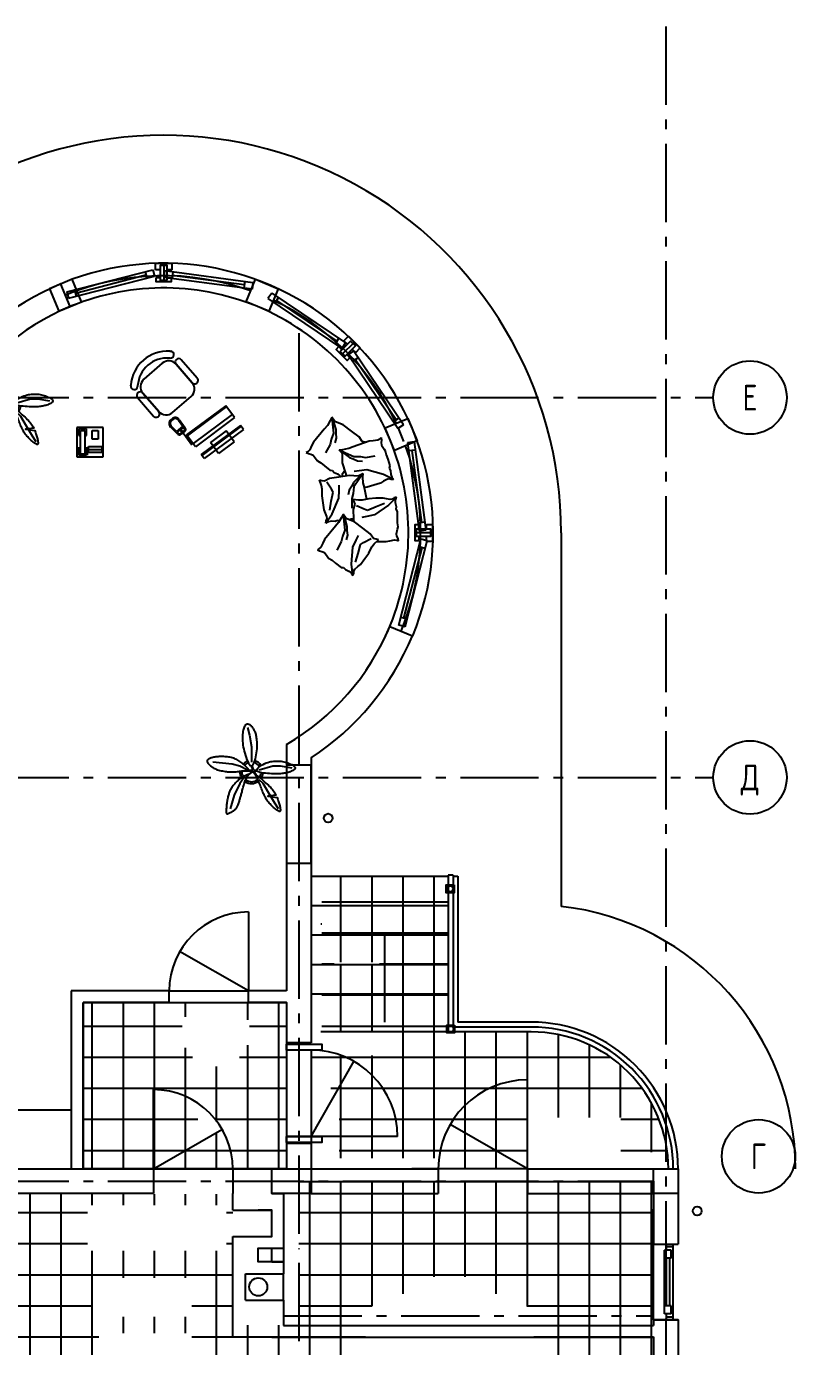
# Model space of a CAD drawing. Extents: x -133165 to 20117, y 15722 to 63536.
# Drawn here: x -112632 to -104774, y 26755 to 40242 of the extents above; entities that cross this region are included whole.
import ezdxf
from ezdxf.enums import TextEntityAlignment as Align

# ---------------------------------------------------------------- set-up
doc = ezdxf.new("R2010")
doc.units = 0
for name, pattern in [('GOST2_303_4', [7, 5, -2, 0]), ('GOST2_303_5', [24, 20, -1.5, 1, -1.5]), ('GOST2_303_6', [12, 8, -1.5, 1, -1.5])]:
    doc.linetypes.add(name, pattern=pattern)
doc.layers.get('0').update_dxf_attribs({"linetype": 'CONTINUOUS'})
for name, color, linetype in [('5', 7, 'CONTINUOUS'), ('8', 7, 'CONTINUOUS'), ('AXIS', 7, 'GOST2_303_5'), ('FURNITURE', 28, 'CONTINUOUS'), ('HATCH', 8, 'CONTINUOUS'), ('MERDIVEN', 3, 'CONTINUOUS'), ('V', 140, 'CONTINUOUS'), ('VENT2', 54, 'CONTINUOUS'), ('WALL', 5, 'CONTINUOUS'), ('WINDOWS', 8, 'CONTINUOUS')]:
    doc.layers.add(name, color=color, linetype=linetype)
doc.styles.add('ATTR', font='romans.shx', dxfattribs={"width": 0.8, "height": 0.470416})
doc.styles.add('GOST_2_304', font='CS_Gost2304.shx')

# ---------------------------------------------------------------- blocks, each defined once
blk = doc.blocks.new('FITNESSOKNA')
at = {"layer": 'V'}
for p, q in [((30, 62), (-8, 6)), ((-8, 6), (746, -503)), ((30, 62), (784, -447)), ((99, 16), (61, -41)), ((80, -13), (696, -429)), ((715, -400), (677, -457)), ((784, -447), (746, -503))]:
    blk.add_line(p, q, dxfattribs=at)
blk = doc.blocks.new('*X146')
at = {"layer": 'HATCH', "linetype": 'CONTINUOUS', "ltscale": 100}
for p, q in [((-109849, 28443), (-106224, 28443)), ((-109736, 24445), (-109736, 28445)), ((-109419, 24445), (-109419, 28445)), ((-109101, 27172), (-109101, 28445)), ((-108784, 27295), (-108784, 28445)), ((-108466, 27467), (-108466, 28445)), ((-108149, 27467), (-108149, 28445)), ((-107831, 27294), (-107831, 28445)), ((-107514, 27165), (-107514, 28445)), ((-107196, 24445), (-107196, 28445)), ((-106879, 24445), (-106879, 28445)), ((-106561, 24445), (-106561, 28445)), ((-106244, 24445), (-106244, 28445)), ((-109849, 28125), (-106224, 28125)), ((-109849, 27808), (-106224, 27808)), ((-109849, 27490), (-106224, 27490)), ((-109849, 27173), (-109101, 27173)), ((-107517, 27173), (-106224, 27173)), ((-109849, 26855), (-109169, 26855)), ((-107449, 26855), (-106224, 26855)), ((-109849, 26538), (-109207, 26538)), ((-107410, 26538), (-106224, 26538)), ((-109849, 26220), (-109223, 26220)), ((-107394, 26220), (-106224, 26220)), ((-109849, 25903), (-109226, 25903)), ((-107392, 25903), (-106224, 25903)), ((-109849, 25585), (-109257, 25585)), ((-107361, 25585), (-106224, 25585)), ((-109849, 25268), (-109225, 25268)), ((-107393, 25268), (-106224, 25268)), ((-109849, 24950), (-109224, 24950)), ((-107394, 24950), (-106224, 24950)), ((-109849, 24633), (-109230, 24633)), ((-107388, 24633), (-106224, 24633))]:
    blk.add_line(p, q, dxfattribs=at)
blk = doc.blocks.new('*X147')
at = {"layer": 'HATCH', "linetype": 'CONTINUOUS', "ltscale": 100}
for p, q in [((-113546, 24445), (-113546, 26975)), ((-113229, 24445), (-113229, 26975)), ((-112911, 26024), (-112911, 26975)), ((-112594, 26242), (-112594, 26975)), ((-112276, 26282), (-112276, 26975)), ((-111959, 26278), (-111959, 26975)), ((-111641, 26893), (-111641, 26975)), ((-111324, 26893), (-111324, 26975)), ((-111006, 26893), (-111006, 26975)), ((-110689, 24445), (-110689, 26975)), ((-110371, 24445), (-110371, 26975)), ((-110054, 24445), (-110054, 26975)), ((-113604, 26855), (-111891, 26855)), ((-110881, 26855), (-109849, 26855)), ((-113604, 26538), (-111891, 26538)), ((-111641, 26234), (-111641, 26493)), ((-111324, 25820), (-111324, 26493)), ((-111006, 24445), (-111006, 26493)), ((-110881, 26538), (-109849, 26538)), ((-113604, 26220), (-112712, 26220)), ((-111569, 26220), (-109849, 26220)), ((-113604, 25903), (-112984, 25903)), ((-112984, 25903), (-112939, 25903)), ((-111342, 25903), (-111296, 25903)), ((-111296, 25903), (-109849, 25903)), ((-113604, 25585), (-113015, 25585)), ((-111265, 25585), (-109849, 25585)), ((-113604, 25268), (-113026, 25268)), ((-111254, 25268), (-109849, 25268)), ((-113604, 24950), (-113011, 24950)), ((-111270, 24950), (-109849, 24950)), ((-113604, 24633), (-113017, 24633)), ((-111263, 24633), (-109849, 24633))]:
    blk.add_line(p, q, dxfattribs=at)
blk = doc.blocks.new('РљР\xa0Р•РЎР›Рћ')
at = {"layer": '8', "color": 5, "ltscale": 2}
for p, q in [((878.27, -425.32), (878.34, -425.31)), ((878.36, -426.01), (878.29, -426.02)), ((881.3, -427.8), (879.49, -426.07)), ((877.6, -426.61), (875.87, -428.41)), ((879.01, -426.57), (880.82, -428.3)), ((880.82, -428.3), (879.01, -426.57)), ((874.61, -429.22), (874.61, -429.15)), ((875.31, -429.14), (875.31, -429.2)), ((877.71, -431.56), (875.9, -429.83)), ((875.9, -429.83), (877.71, -431.56)), ((879.12, -431.52), (880.85, -429.71)), ((875.42, -430.33), (877.23, -432.06))]:
    blk.add_line(p, q, dxfattribs=at)
for centre, radius, start, end in [((878.36, -429.06), 3.75, 91.318, 181.318), ((878.36, -429.06), 3.05, 91.318, 181.318), ((878.35, -425.66), 0.35, 271.318, 91.318), ((879.25, -426.32), 0.35, 46.318, 226.318), ((878.32, -427.3), 1, 46.318, 136.318), ((876.59, -429.11), 1, 136.318, 226.318), ((881.06, -428.05), 0.35, 226.318, 46.318), ((880.13, -429.02), 1, 316.318, 46.318), ((874.96, -429.21), 0.35, 181.318, 1.318), ((875.66, -430.08), 0.35, 46.318, 226.318), ((877.47, -431.81), 0.35, 226.318, 46.318), ((878.4, -430.83), 1, 226.318, 316.318)]:
    blk.add_arc(centre, radius, start, end, dxfattribs=at)
blk = doc.blocks.new('MUC')
at = {"color": 5}
for p, q in [((2462.36, 746.88), (2462.55, 748.39)), ((2461.71, 745.64), (2461.85, 746.66)), ((2461.81, 745.62), (2461.91, 746.39)), ((2461.83, 746.49), (2461.83, 746.49)), ((2461.91, 746.39), (2462.76, 746.34)), ((2461.93, 746.49), (2461.95, 746.65)), ((2461.93, 746.49), (2462.29, 746.47)), ((2462.11, 746.88), (2462.62, 746.85)), ((2462.11, 746.78), (2462.31, 746.77)), ((2462.29, 746.47), (2462.31, 746.77)), ((2462.34, 746.44), (2462.36, 746.85)), ((2462.39, 746.46), (2462.41, 746.76)), ((2462.39, 746.46), (2462.76, 746.44)), ((2462.41, 746.76), (2462.61, 746.75)), ((2462.75, 746.61), (2462.76, 746.44)), ((2462.76, 746.34), (2462.78, 745.57)), ((2462.85, 746.61), (2462.88, 745.57)), ((2462.18, 745.07), (2462.36, 745.06)), ((2462.19, 745.17), (2462.37, 745.16))]:
    blk.add_line(p, q, dxfattribs=at)
for centre, radius, start, end in [((2462.1, 746.63), 0.25, 86.8537, 172.4559), ((2462.1, 746.63), 0.25, 86.8537, 172.0937), ((2462.1, 746.63), 0.15, 86.8537, 172.4559), ((2462.6, 746.6), 0.15, 1.6137, 86.8537), ((2462.6, 746.6), 0.25, 1.6137, 86.8537), ((2462.21, 745.57), 0.5, 172.4559, 266.8537), ((2462.21, 745.57), 0.4, 172.4559, 266.8537), ((2462.38, 745.56), 0.4, 266.8537, 1.6137), ((2462.38, 745.56), 0.5, 266.8537, 1.6137)]:
    blk.add_arc(centre, radius, start, end, dxfattribs=at)
blk = doc.blocks.new('PLOCK')
at = {"color": 5}
for p, q in [((2464.16, 751.65), (2464.16, 750.25)), ((2464.16, 751.65), (2466.16, 751.65)), ((2466.16, 751.65), (2466.16, 750.25)), ((2462.66, 751.2), (2467.66, 751.2)), ((2462.66, 751.2), (2462.66, 750.7)), ((2462.66, 750.8), (2467.66, 750.8)), ((2462.66, 750.7), (2467.66, 750.7)), ((2464.16, 750.25), (2466.16, 750.25)), ((2467.66, 751.2), (2467.66, 750.7)), ((2462.66, 749.7), (2462.66, 748.2)), ((2462.66, 749.7), (2467.66, 749.7)), ((2462.66, 749.3), (2467.66, 749.3)), ((2467.66, 749.7), (2467.66, 748.2)), ((2462.66, 748.3), (2467.66, 748.3)), ((2462.66, 748.2), (2467.66, 748.2))]:
    blk.add_line(p, q, dxfattribs=at)
at = {"color": 1, "rotation": 7.13781823704811}
blk.add_blockref('MUC', (117.34, -299.25), dxfattribs=at)
blk = doc.blocks.new('MULTI_LINE_TELEPHONE')
for p, q in [((-4.5, 0), (4.5, 0)), ((-4.5, -10), (-4.5, 0)), ((4.5, 0), (4.5, -10)), ((-4, -0.5), (-4, -3)), ((-4, -3), (-3.25, -3)), ((-1.25, -0.5), (-3.75, -0.5)), ((-3.75, -0.5), (-3.75, -2.75)), ((-3.75, -2.75), (-3.25, -2.75)), ((-3.25, -1), (-1.75, -1)), ((-3.25, -1), (-3.25, -9)), ((-1.75, -9), (-1.75, -1)), ((-1.75, -2.75), (-1.25, -2.75)), ((-1.75, -3), (-1, -3)), ((-1.25, -2.75), (-1.25, -0.5)), ((-1, -3), (-1, -0.5)), ((-0.5, -1.5), (-0.5, -3.5)), ((4, -1.5), (-0.5, -1.5)), ((-0.5, -2.5), (4, -2.5)), ((-0.5, -3.5), (4, -3.5)), ((4, -3.5), (4, -1.5)), ((-3.75, -9.5), (-3.75, -7.25)), ((-3.75, -7.25), (-3.25, -7.25)), ((-1.75, -7.25), (-1.25, -7.25)), ((-1.25, -7.25), (-1.25, -9.5)), ((0.75, -6), (0.75, -9)), ((2.75, -6), (0.75, -6)), ((2.75, -9), (2.75, -6)), ((4.5, -10), (-4.5, -10)), ((-1.25, -9.5), (-3.75, -9.5)), ((-3.25, -9), (-1.75, -9)), ((0.75, -9), (2.75, -9))]:
    blk.add_line(p, q)
at = {"style": 'ATTR', "width": 0.8, "flags": 9}
blk.add_attdef('ESTCODE', (0, 0), '', height=0.0000256, dxfattribs=at)
blk = doc.blocks.new('7')
for p, q in [((34660, 36700), (34634, 36666)), ((34722, 36776), (34660, 36700)), ((34733, 36830), (34722, 36776)), ((34743, 36929), (34731, 36879)), ((34731, 36879), (34733, 36830)), ((34766, 36902), (34743, 36929)), ((34810, 36871), (34766, 36902)), ((34901, 36854), (34810, 36871)), ((34981, 36836), (34901, 36854)), ((35296, 36689), (34981, 36836)), ((35384, 36643), (35296, 36689)), ((33961, 36399), (34096, 36432)), ((34096, 36432), (34168, 36459)), ((34168, 36459), (34268, 36526)), ((34268, 36526), (34268, 36481)), ((34268, 36481), (34270, 36423)), ((34270, 36423), (34347, 36338)), ((34566, 36499), (34511, 36373)), ((34608, 36586), (34566, 36499)), ((34634, 36666), (34608, 36586)), ((35021, 36494), (34832, 36541)), ((35127, 36500), (35021, 36494)), ((35263, 36484), (35127, 36500)), ((35270, 36438), (35177, 36406)), ((35436, 36549), (35263, 36484)), ((35347, 36458), (35270, 36438)), ((35464, 36527), (35347, 36458)), ((35497, 36609), (35384, 36643)), ((35571, 36596), (35436, 36549)), ((35571, 36596), (35464, 36527)), ((35476, 36335), (35489, 36428)), ((35489, 36428), (35500, 36516)), ((35571, 36596), (35497, 36609)), ((35500, 36516), (35571, 36596)), ((32872, 36224), (32860, 36173)), ((32860, 36173), (32862, 36125)), ((32896, 36196), (32872, 36224)), ((32939, 36166), (32896, 36196)), ((33030, 36149), (32939, 36166)), ((33111, 36130), (33030, 36149)), ((33438, 36189), (33489, 36194)), ((33482, 36140), (33438, 36189)), ((33438, 36189), (33655, 36106)), ((33489, 36194), (33538, 36185)), ((33538, 36185), (33575, 36199)), ((33575, 36199), (33639, 36244)), ((33639, 36244), (33695, 36288)), ((33695, 36288), (33829, 36345)), ((33718, 36175), (33901, 36188)), ((33829, 36345), (33961, 36399)), ((33901, 36188), (34088, 36193)), ((34088, 36193), (34144, 36245)), ((34144, 36245), (34257, 36374)), ((34347, 36338), (34424, 36162)), ((34424, 36162), (34510, 35963)), ((34450, 36145), (34438, 36131)), ((34477, 36199), (34450, 36145)), ((34488, 36276), (34477, 36199)), ((34519, 36319), (34488, 36276)), ((34511, 36373), (34519, 36319)), ((34532, 36042), (34718, 36154)), ((34718, 36154), (34808, 36180)), ((34808, 36180), (34893, 36204)), ((34909, 36170), (34858, 36044)), ((34893, 36204), (34962, 36286)), ((34935, 36146), (34897, 35965)), ((34962, 36286), (34909, 36170)), ((34962, 36286), (34935, 36146)), ((34962, 36286), (34986, 36215)), ((34986, 36215), (35037, 36107)), ((35177, 36406), (35078, 36409)), ((35393, 36135), (35476, 36335)), ((32737, 35880), (32695, 35794)), ((32763, 35960), (32737, 35880)), ((32790, 35994), (32763, 35960)), ((32852, 36071), (32790, 35994)), ((32862, 36125), (32852, 36071)), ((33425, 35983), (33111, 36130)), ((33513, 35938), (33425, 35983)), ((33509, 36088), (33482, 36140)), ((33522, 36010), (33509, 36088)), ((33627, 35904), (33513, 35938)), ((33552, 35967), (33522, 36010)), ((33547, 35928), (33552, 35967)), ((33701, 35891), (33566, 35843)), ((33701, 35891), (33594, 35821)), ((33701, 35891), (33627, 35904)), ((33630, 35810), (33701, 35891)), ((33655, 36106), (34003, 36052)), ((34003, 36052), (34154, 36089)), ((34212, 35888), (34113, 35885)), ((34154, 36089), (34257, 36113)), ((34305, 35858), (34212, 35888)), ((34454, 36092), (34459, 36092)), ((34459, 36092), (34507, 36102)), ((34488, 36015), (34532, 36042)), ((34507, 36102), (34544, 36088)), ((34510, 35963), (34524, 35871)), ((34544, 36088), (34574, 36067)), ((34641, 35784), (34603, 35883)), ((34850, 35964), (34832, 35868)), ((34858, 36044), (34850, 35964)), ((34897, 35965), (34932, 35832)), ((35037, 36107), (35094, 36027)), ((35094, 36027), (35286, 35737)), ((35242, 35872), (35318, 35958)), ((35318, 35958), (35393, 36135)), ((32649, 35614), (32618, 35570)), ((32695, 35794), (32640, 35667)), ((32640, 35667), (32649, 35614)), ((33150, 35789), (32962, 35836)), ((33257, 35794), (33150, 35789)), ((33307, 35701), (33208, 35703)), ((33393, 35779), (33257, 35794)), ((33399, 35732), (33307, 35701)), ((33566, 35843), (33393, 35779)), ((33477, 35752), (33399, 35732)), ((33594, 35821), (33477, 35752)), ((33522, 35430), (33606, 35629)), ((33606, 35629), (33619, 35722)), ((33663, 35662), (33609, 35647)), ((33619, 35722), (33630, 35810)), ((33644, 35702), (33622, 35747)), ((33658, 35661), (33644, 35702)), ((33848, 35715), (33663, 35662)), ((33963, 35709), (33848, 35715)), ((34056, 35798), (33869, 35749)), ((33905, 35499), (33933, 35668)), ((34009, 35744), (33963, 35709)), ((34043, 35773), (34009, 35744)), ((34055, 35653), (34043, 35773)), ((34080, 35580), (34055, 35653)), ((34163, 35794), (34056, 35798)), ((34334, 35607), (34117, 35503)), ((34298, 35811), (34163, 35794)), ((34473, 35749), (34298, 35811)), ((34382, 35839), (34305, 35858)), ((34421, 35654), (34334, 35607)), ((34360, 35551), (34337, 35609)), ((34500, 35771), (34382, 35839)), ((34534, 35689), (34421, 35654)), ((34608, 35703), (34473, 35749)), ((34608, 35703), (34500, 35771)), ((34524, 35871), (34536, 35783)), ((34608, 35703), (34534, 35689)), ((34536, 35783), (34608, 35703)), ((34699, 35640), (34641, 35784)), ((34692, 35287), (34699, 35640)), ((34832, 35868), (34849, 35771)), ((34932, 35832), (34942, 35726)), ((34942, 35726), (35017, 35547)), ((35240, 35814), (35242, 35872)), ((35240, 35806), (35240, 35814)), ((35286, 35737), (35316, 35661)), ((35316, 35661), (35346, 35573)), ((32537, 35391), (32753, 35476)), ((32580, 35440), (32537, 35391)), ((32537, 35391), (32588, 35386)), ((32606, 35493), (32580, 35440)), ((32588, 35386), (32637, 35396)), ((32618, 35570), (32606, 35493)), ((32637, 35396), (32674, 35382)), ((32674, 35382), (32738, 35338)), ((32738, 35338), (32795, 35295)), ((32753, 35476), (33100, 35535)), ((32817, 35408), (32999, 35398)), ((32999, 35398), (33187, 35395)), ((33100, 35535), (33252, 35499)), ((33187, 35395), (33243, 35343)), ((33243, 35343), (33358, 35215)), ((33252, 35499), (33355, 35476)), ((33448, 35253), (33522, 35430)), ((33778, 35407), (33731, 35502)), ((33844, 35267), (33778, 35407)), ((33900, 35422), (33905, 35499)), ((34015, 35274), (33900, 35422)), ((34139, 35455), (34080, 35580)), ((34182, 35318), (34139, 35455)), ((34431, 35427), (34360, 35551)), ((34506, 35303), (34431, 35427)), ((35169, 35369), (35094, 35331)), ((35199, 35400), (35169, 35369)), ((35265, 35473), (35199, 35400)), ((35317, 35491), (35265, 35473)), ((35365, 35496), (35317, 35491)), ((35346, 35573), (35383, 35535)), ((35414, 35515), (35365, 35496)), ((35383, 35535), (35414, 35515)), ((32795, 35295), (32930, 35239)), ((32930, 35239), (33062, 35187)), ((33062, 35187), (33198, 35155)), ((33198, 35155), (33270, 35130)), ((33270, 35130), (33371, 35064)), ((33327, 35092), (33373, 34903)), ((33370, 35109), (33371, 35166)), ((33371, 35064), (33370, 35109)), ((33371, 35166), (33448, 35253)), ((34107, 35032), (33844, 35267)), ((34121, 35125), (34015, 35274)), ((34222, 35179), (34182, 35318)), ((34224, 35107), (34222, 35179)), ((34230, 35030), (34224, 35107)), ((34557, 35253), (34506, 35303)), ((34610, 35195), (34557, 35253)), ((34630, 35161), (34610, 35195)), ((34627, 35111), (34630, 35161)), ((34639, 35061), (34627, 35111)), ((34639, 35061), (34692, 35287)), ((34681, 35111), (34639, 35061)), ((34730, 35145), (34681, 35111)), ((34805, 35168), (34730, 35145)), ((34843, 35204), (34805, 35168)), ((34897, 35204), (34843, 35204)), ((35014, 35277), (34897, 35204)), ((35094, 35331), (35014, 35277)), ((33373, 34903), (33409, 34829)), ((33409, 34829), (33452, 34747)), ((33895, 34789), (34028, 34825)), ((34028, 34825), (34065, 34865)), ((34065, 34865), (34118, 34869)), ((34309, 34917), (34107, 35032)), ((34118, 34869), (34186, 34908)), ((34186, 34908), (34244, 34920)), ((34242, 34992), (34230, 35030)), ((34280, 34960), (34242, 34992)), ((34244, 34920), (34309, 34917)), ((34309, 34917), (34280, 34960)), ((33456, 34694), (33449, 34659)), ((33449, 34659), (33496, 34681)), ((33452, 34747), (33456, 34694)), ((33496, 34681), (33533, 34713)), ((33533, 34713), (33581, 34738)), ((33581, 34738), (33679, 34738)), ((33679, 34738), (33723, 34738)), ((33723, 34738), (33801, 34768)), ((33801, 34768), (33895, 34789))]:
    blk.add_line(p, q)
blk = doc.blocks.new('PLANT_2')
for p, q in [((-0.98, 9.39), (-1.42, 6.75)), ((-1.42, 6.75), (-1.42, 4.99)), ((8.26, 6.31), (6.94, 5.43)), ((-1.42, 4.99), (-0.54, 1.91)), ((4.74, 4.11), (2.54, 2.79)), ((6.94, 5.43), (4.74, 4.11)), ((-8.46, -0.29), (-5.82, 0.15)), ((-5.82, 0.15), (-2.3, 0.15)), ((-1.52, 0.24), (-0.49, 0.61)), ((-1.49, 0.11), (-0.47, 0.45)), ((-0.49, 0.59), (-0.51, 1.38)), ((-0.47, 0.45), (-0.49, -0.34)), ((-0.28, 0.69), (-0.38, 1.4)), ((-0.38, -0.36), (-0.34, 0.47)), ((-0.34, 0.47), (0.48, -0.55)), ((0.71, 1.31), (-0.28, 0.71)), ((-0.21, 0.55), (0.75, 1.23)), ((0.56, -0.53), (-0.21, 0.57)), ((2.54, 2.79), (1.66, 1.91)), ((-10.22, -0.73), (-8.46, -0.29)), ((-1.42, -2.49), (-1.86, -4.25)), ((-0.54, -0.73), (-1.42, -2.49)), ((1.22, -1.61), (2.54, -2.49)), ((2.54, -2.49), (5.18, -3.81)), ((-1.86, -4.25), (-2.3, -8.65)), ((5.18, -3.81), (8.26, -4.69))]:
    blk.add_line(p, q)
for points in [[(-2, 3.16), (-2.16, 3.51), (-2.28, 3.86), (-2.38, 4.21), (-2.46, 4.54), (-2.52, 4.88), (-2.56, 5.21), (-2.58, 5.54), (-2.59, 5.87), (-2.58, 6.2), (-2.56, 6.53), (-2.53, 6.86), (-2.48, 7.18), (-2.42, 7.51), (-2.34, 7.82), (-2.25, 8.13), (-2.15, 8.44), (-2.03, 8.74), (-1.91, 9.02), (-1.77, 9.29), (-1.63, 9.52), (-1.48, 9.72), (-1.34, 9.88), (-1.19, 10), (-1.05, 10.05), (-0.92, 10.05), (-0.79, 9.99), (-0.67, 9.89), (-0.56, 9.75), (-0.45, 9.58), (-0.35, 9.38), (-0.26, 9.17), (-0.17, 8.95), (-0.09, 8.73), (-0.02, 8.51), (0.05, 8.29), (0.1, 8.05), (0.16, 7.82), (0.2, 7.57), (0.24, 7.32), (0.27, 7.05), (0.29, 6.76), (0.31, 6.47), (0.32, 6.15), (0.32, 5.82), (0.32, 5.46), (0.31, 5.09), (0.29, 4.69), (0.27, 4.26), (0.24, 3.81), (0.2, 3.35), (0.14, 2.9), (0.08, 2.47), (-0.01, 2.09), (-0.11, 1.77), (-0.24, 1.54), (-0.39, 1.4), (-0.57, 1.37), (-0.77, 1.45), (-0.98, 1.61), (-1.2, 1.84), (-1.42, 2.13), (-1.63, 2.45), (-1.83, 2.8), (-2, 3.16)], [(2.4, 3.45), (2.66, 3.75), (2.92, 4.02), (3.17, 4.27), (3.41, 4.51), (3.65, 4.73), (3.89, 4.93), (4.13, 5.11), (4.38, 5.29), (4.63, 5.44), (4.88, 5.59), (5.14, 5.72), (5.4, 3.85), (5.66, 5.96), (5.92, 6.06), (6.18, 6.15), (6.43, 6.24), (6.67, 6.32), (6.91, 6.39), (7.14, 6.46), (7.35, 6.52), (7.56, 6.57), (7.76, 6.61), (7.94, 6.65), (8.12, 6.68), (8.27, 6.7), (8.42, 6.72), (8.54, 6.72), (8.65, 6.72), (8.73, 6.7), (8.8, 6.66), (8.84, 6.61), (8.85, 6.53), (8.84, 6.44), (8.8, 6.33), (8.73, 6.2), (8.65, 6.06), (8.54, 5.9), (8.42, 5.73), (8.27, 5.55), (8.12, 5.36), (7.94, 5.16), (7.76, 4.96), (7.57, 4.76), (7.36, 4.56), (7.15, 4.37), (6.94, 4.17), (6.72, 3.99), (6.5, 3.82), (6.28, 3.66), (6.06, 3.52), (5.83, 3.38), (5.6, 3.25), (5.37, 3.13), (5.12, 3.02), (4.86, 2.9), (4.6, 2.79), (4.31, 2.68), (4.02, 2.57), (3.72, 2.46), (3.41, 2.34), (3.1, 2.23), (2.79, 2.1), (2.48, 1.97), (2.18, 1.84), (1.88, 1.7), (1.6, 1.56), (1.34, 1.44), (1.11, 1.34), (0.93, 1.26), (0.79, 1.23), (0.72, 1.25), (0.71, 1.33), (0.77, 1.47), (0.9, 1.67), (1.08, 1.92), (1.3, 2.2), (1.56, 2.5), (1.83, 2.82), (2.12, 3.14), (2.4, 3.45)], [(-3.98, 1.25), (-4.45, 1.33), (-4.9, 1.38), (-5.34, 1.42), (-5.77, 1.44), (-6.18, 1.44), (-6.57, 1.44), (-6.94, 1.42), (-7.28, 1.4), (-7.6, 1.37), (-7.89, 1.33), (-8.16, 1.29), (-8.41, 1.23), (-8.64, 1.18), (-8.86, 1.11), (-9.07, 1.04), (-9.26, 0.96), (-9.45, 0.87), (-9.63, 0.78), (-9.81, 0.69), (-9.97, 0.58), (-10.12, 0.48), (-10.26, 0.37), (-10.39, 0.26), (-10.51, 0.15), (-10.61, 0.04), (-10.7, -0.07), (-10.78, -0.18), (-10.84, -0.29), (-10.89, -0.4), (-10.92, -0.51), (-10.94, -0.62), (-10.95, -0.73), (-10.94, -0.84), (-10.92, -0.95), (-10.88, -1.05), (-10.81, -1.16), (-10.73, -1.26), (-10.61, -1.36), (-10.47, -1.45), (-10.29, -1.53), (-10.08, -1.61), (-9.84, -1.68), (-9.57, -1.75), (-9.27, -1.8), (-8.95, -1.84), (-8.61, -1.87), (-8.25, -1.89), (-7.87, -1.9), (-7.48, -1.89), (-7.07, -1.87), (-6.65, -1.83), (-6.22, -1.78), (-5.77, -1.71), (-5.31, -1.62), (-4.84, -1.51), (-4.35, -1.39), (-3.85, -1.24), (-3.36, -1.08), (-2.89, -0.9), (-2.45, -0.71), (-2.08, -0.51), (-1.78, -0.31), (-1.58, -0.12), (-1.49, 0.08), (-1.53, 0.27), (-1.67, 0.45), (-1.92, 0.62), (-2.24, 0.78), (-2.63, 0.92), (-3.06, 1.05), (-3.52, 1.16), (-3.98, 1.25)], [(-1.78, -1.61), (-1.97, -1.83), (-2.15, -2.05), (-2.33, -2.27), (-2.49, -2.5), (-2.64, -2.72), (-2.78, -2.96), (-2.91, -3.2), (-3.03, -3.44), (-3.13, -3.69), (-3.22, -3.95), (-3.3, -4.21), (-3.37, -4.48), (-3.43, -4.75), (-3.47, -5.02), (-3.51, -5.29), (-3.54, -5.57), (-3.57, -5.84), (-3.59, -6.12), (-3.6, -6.39), (-3.6, -6.66), (-3.6, -6.92), (-3.59, -7.19), (-3.57, -7.44), (-3.54, -7.69), (-3.51, -7.94), (-3.48, -8.17), (-3.43, -8.4), (-3.39, -8.61), (-3.34, -8.81), (-3.29, -8.99), (-3.23, -9.16), (-3.18, -9.31), (-3.12, -9.43), (-3.07, -9.54), (-3.01, -9.63), (-2.96, -9.71), (-2.9, -9.77), (-2.85, -9.82), (-2.79, -9.86), (-2.74, -9.89), (-2.68, -9.92), (-2.63, -9.93), (-2.57, -9.94), (-2.51, -9.94), (-2.44, -9.93), (-2.38, -9.9), (-2.3, -9.87), (-2.22, -9.82), (-2.14, -9.76), (-2.05, -9.68), (-1.95, -9.6), (-1.85, -9.5), (-1.74, -9.39), (-1.64, -9.27), (-1.53, -9.15), (-1.42, -9.01), (-1.31, -8.87), (-1.2, -8.72), (-1.09, -8.56), (-0.99, -8.39), (-0.89, -8.2), (-0.79, -8), (-0.7, -7.78), (-0.61, -7.55), (-0.53, -7.29), (-0.46, -7.02), (-0.39, -6.73), (-0.34, -6.44), (-0.28, -6.14), (-0.24, -5.85), (-0.2, -5.55), (-0.17, -5.27), (-0.15, -5), (-0.13, -4.75), (-0.12, -4.5), (-0.12, -4.26), (-0.12, -4.02), (-0.13, -3.78), (-0.15, -3.54), (-0.17, -3.29), (-0.2, -3.04), (-0.24, -2.79), (-0.27, -2.53), (-0.31, -2.28), (-0.34, -2.02), (-0.37, -1.78), (-0.38, -1.54), (-0.39, -1.31), (-0.39, -1.1), (-0.37, -0.91), (-0.36, -0.73), (-0.35, -0.59), (-0.34, -0.47), (-0.36, -0.4), (-0.4, -0.36), (-0.46, -0.36), (-0.56, -0.41), (-0.69, -0.5), (-0.84, -0.63), (-1.01, -0.79), (-1.2, -0.97), (-1.39, -1.17), (-1.59, -1.39), (-1.78, -1.61)], [(0.93, -1.68), (1.05, -1.88), (1.18, -2.08), (1.32, -2.28), (1.47, -2.49), (1.63, -2.69), (1.81, -2.9), (1.99, -3.1), (2.18, -3.29), (2.37, -3.48), (2.57, -3.66), (2.78, -3.84), (2.98, -4), (3.19, -4.15), (3.39, -4.29), (3.59, -4.42), (3.79, -4.54), (3.98, -4.64), (4.16, -4.73), (4.35, -4.82), (4.53, -4.89), (4.72, -4.95), (4.91, -5.01), (5.12, -5.07), (5.33, -5.13), (5.56, -5.18), (5.79, -5.24), (6.04, -5.29), (6.29, -5.34), (6.55, -5.38), (6.8, -5.43), (7.06, -5.46), (7.31, -5.49), (7.55, -5.52), (7.79, -5.54), (8.01, -5.55), (8.23, -5.56), (8.42, -5.56), (8.61, -5.57), (8.77, -5.57), (8.92, -5.57), (9.05, -5.57), (9.16, -5.56), (9.24, -5.55), (9.31, -5.53), (9.35, -5.5), (9.38, -5.44), (9.38, -5.37), (9.36, -5.27), (9.32, -5.15), (9.27, -5.01), (9.2, -4.84), (9.11, -4.67), (9.02, -4.49), (8.92, -4.3), (8.81, -4.12), (8.7, -3.95), (8.59, -3.8), (8.48, -3.65), (8.36, -3.52), (8.24, -3.39), (8.12, -3.28), (7.98, -3.18), (7.83, -3.09), (7.68, -3), (7.5, -2.92), (7.32, -2.85), (7.13, -2.78), (6.93, -2.72), (6.73, -2.66), (6.53, -2.6), (6.33, -2.54), (6.14, -2.49), (5.95, -2.43), (5.76, -2.38), (5.58, -2.32), (5.39, -2.27), (5.21, -2.21), (5.01, -2.16), (4.81, -2.1), (4.6, -2.05), (4.37, -1.99), (4.13, -1.94), (3.89, -1.88), (3.63, -1.82), (3.38, -1.75), (3.12, -1.69), (2.87, -1.61), (2.62, -1.53), (2.37, -1.45), (2.14, -1.36), (1.91, -1.26), (1.7, -1.17), (1.5, -1.07), (1.32, -0.98), (1.15, -0.89), (1, -0.8), (0.87, -0.72), (0.77, -0.65), (0.68, -0.6), (0.61, -0.55), (0.55, -0.53), (0.52, -0.52), (0.5, -0.54), (0.49, -0.58), (0.5, -0.65), (0.52, -0.74), (0.55, -0.86), (0.6, -0.99), (0.66, -1.15), (0.74, -1.31), (0.83, -1.49), (0.93, -1.68)]]:
    blk.add_lwpolyline(points, close=True)
for radius, start, end in [(2.64, 123.8022, 163.3846), (2.2, 123.3061, 164.633), (2.2, 56.1561, 85.8565), (2.64, 55.4621, 85.1348), (2.2, 323.0276, 39.4037), (2.64, 325.816, 37.097), (2.64, 200.5744, 226.3792), (2.2, 199.7262, 226.28), (2.2, 263.9554, 299.0217), (2.64, 266.0481, 299.6067)]:
    blk.add_arc((-0.1, 0.15), radius, start, end)
at = {"style": 'ATTR', "width": 0.8, "flags": 9}
blk.add_attdef('ESTCODE', (0, 0), '', height=0.00407, dxfattribs=at)
blk = doc.blocks.new('*X190')
at = {"layer": 'HATCH', "linetype": 'CONTINUOUS', "ltscale": 100}
for p, q in [((-111959, 28570), (-111959, 30270)), ((-111641, 28570), (-111641, 30270)), ((-111324, 29379), (-111324, 30270)), ((-111006, 30123), (-111006, 30270)), ((-110371, 30095), (-110371, 30270)), ((-110054, 29523), (-110054, 30270)), ((-112054, 30030), (-111039, 30030)), ((-110352, 30030), (-109974, 30030)), ((-111006, 29309), (-111006, 29807)), ((-110371, 29523), (-110371, 29834)), ((-112054, 29713), (-110936, 29713)), ((-110455, 29713), (-109974, 29713)), ((-110689, 29480), (-110689, 29616)), ((-112054, 29395), (-110795, 29395)), ((-112054, 29078), (-111334, 29078)), ((-112054, 28760), (-111334, 28760)), ((-111006, 28570), (-111006, 28759)), ((-111004, 28760), (-110882, 28760)), ((-111324, 28570), (-111324, 28576))]:
    blk.add_line(p, q, dxfattribs=at)
blk = doc.blocks.new('*X191')
at = {"layer": 'HATCH', "linetype": 'CONTINUOUS', "ltscale": 100}
for p, q in [((-110689, 28570), (-110689, 28942)), ((-111006, 28570), (-111006, 28759)), ((-111004, 28760), (-110882, 28760)), ((-110882, 28760), (-110549, 28760)), ((-111324, 28570), (-111324, 28576))]:
    blk.add_line(p, q, dxfattribs=at)
blk = doc.blocks.new('*X192')
at = {"layer": 'HATCH', "linetype": 'CONTINUOUS', "ltscale": 100}
for p, q in [((-111324, 28576), (-111324, 29379)), ((-111006, 28759), (-111006, 29309)), ((-111334, 29078), (-110882, 29078)), ((-111334, 28760), (-111004, 28760)), ((-111006, 28570), (-111006, 28759)), ((-111004, 28760), (-110882, 28760)), ((-111324, 28570), (-111324, 28576))]:
    blk.add_line(p, q, dxfattribs=at)
blk = doc.blocks.new('*X193')
at = {"layer": 'HATCH', "linetype": 'CONTINUOUS', "ltscale": 100}
for p, q in [((-110689, 29055), (-110689, 29480)), ((-110371, 28570), (-110371, 29523)), ((-110054, 28570), (-110054, 29523)), ((-110795, 29395), (-109974, 29395)), ((-110707, 29078), (-109974, 29078)), ((-110549, 28760), (-109974, 28760))]:
    blk.add_line(p, q, dxfattribs=at)
blk = doc.blocks.new('*X194')
at = {"layer": 'HATCH', "linetype": 'CONTINUOUS', "ltscale": 100}
for p, q in [((-108784, 28680), (-108784, 29970)), ((-108466, 28680), (-108466, 29970)), ((-108149, 29217), (-108149, 29970)), ((-107831, 29422), (-107831, 29970)), ((-107514, 29480), (-107514, 29970)), ((-107196, 29094), (-107196, 29940)), ((-106879, 29094), (-106879, 29832)), ((-109419, 29728), (-109419, 29730)), ((-109383, 29713), (-106673, 29713)), ((-109101, 29524), (-109101, 29730)), ((-106561, 29094), (-106561, 29629)), ((-108994, 29395), (-107889, 29395)), ((-107514, 29395), (-106349, 29395)), ((-106244, 28740), (-106244, 29232)), ((-108859, 29078), (-108265, 29078)), ((-106560, 29078), (-106170, 29078)), ((-109419, 28680), (-109419, 28900)), ((-109101, 28680), (-109101, 28900)), ((-109436, 28760), (-108400, 28760)), ((-106560, 28760), (-106099, 28760))]:
    blk.add_line(p, q, dxfattribs=at)
blk = doc.blocks.new('*X195')
at = {"layer": 'HATCH', "linetype": 'CONTINUOUS', "ltscale": 100}
for p, q in [((-109419, 31260), (-109419, 31560)), ((-109101, 31260), (-109101, 31560)), ((-108784, 31260), (-108784, 31560)), ((-108466, 31260), (-108466, 31560)), ((-109614, 31300), (-108324, 31300))]:
    blk.add_line(p, q, dxfattribs=at)
blk = doc.blocks.new('*X196')
at = {"layer": 'HATCH', "linetype": 'CONTINUOUS', "ltscale": 100}
for p, q in [((-109419, 30960), (-109419, 31260)), ((-109101, 30960), (-109101, 31260)), ((-108784, 30960), (-108784, 31260)), ((-108466, 30960), (-108466, 31260)), ((-109614, 30983), (-108324, 30983))]:
    blk.add_line(p, q, dxfattribs=at)
blk = doc.blocks.new('*X197')
at = {"layer": 'HATCH', "linetype": 'CONTINUOUS', "ltscale": 100}
for p, q in [((-108784, 30660), (-108784, 30960)), ((-108466, 30660), (-108466, 30960)), ((-108974, 30665), (-108324, 30665))]:
    blk.add_line(p, q, dxfattribs=at)
blk = doc.blocks.new('*X198')
at = {"layer": 'HATCH', "linetype": 'CONTINUOUS', "ltscale": 100}
for p, q in [((-108784, 30360), (-108784, 30660)), ((-108466, 30360), (-108466, 30660))]:
    blk.add_line(p, q, dxfattribs=at)
blk = doc.blocks.new('*X199')
at = {"layer": 'HATCH', "linetype": 'CONTINUOUS', "ltscale": 100}
for p, q in [((-109614, 30348), (-108324, 30348)), ((-109419, 29970), (-109419, 30360)), ((-109101, 29970), (-109101, 30360)), ((-108784, 29970), (-108784, 30360)), ((-108466, 29970), (-108466, 30360)), ((-109614, 30030), (-108324, 30030))]:
    blk.add_line(p, q, dxfattribs=at)
blk = doc.blocks.new('*X200')
at = {"layer": 'HATCH', "linetype": 'CONTINUOUS', "ltscale": 100}
for p, q in [((-109724, 29713), (-109381, 29713)), ((-109419, 29435), (-109419, 29730)), ((-109523, 29395), (-109442, 29395))]:
    blk.add_line(p, q, dxfattribs=at)
blk = doc.blocks.new('*X201')
at = {"layer": 'HATCH', "linetype": 'CONTINUOUS', "ltscale": 100}
for p, q in [((-109419, 28900), (-109419, 29435)), ((-109101, 28900), (-109101, 29524)), ((-109442, 29395), (-108994, 29395)), ((-109436, 29078), (-108859, 29078))]:
    blk.add_line(p, q, dxfattribs=at)
blk = doc.blocks.new('*X202')
at = {"layer": 'HATCH', "linetype": 'CONTINUOUS', "ltscale": 100}
for p, q in [((-108149, 28570), (-108149, 28937)), ((-108401, 28760), (-107843, 28760)), ((-107831, 28570), (-107831, 28754)), ((-107514, 28570), (-107514, 28570))]:
    blk.add_line(p, q, dxfattribs=at)
blk = doc.blocks.new('*X203')
at = {"layer": 'HATCH', "linetype": 'CONTINUOUS', "ltscale": 100}
for p, q in [((-107831, 28754), (-107831, 29422)), ((-107514, 28570), (-107514, 29480)), ((-107889, 29395), (-107514, 29395)), ((-108149, 28937), (-108149, 29217)), ((-108265, 29078), (-107514, 29078)), ((-107843, 28760), (-107514, 28760))]:
    blk.add_line(p, q, dxfattribs=at)
blk = doc.blocks.new('*X204')
at = {"layer": 'HATCH', "linetype": 'CONTINUOUS', "ltscale": 100}
for p, q in [((-109419, 30684), (-109419, 30960)), ((-109101, 30684), (-109101, 30960)), ((-109614, 30665), (-109488, 30665)), ((-109024, 30665), (-108974, 30665))]:
    blk.add_line(p, q, dxfattribs=at)
blk = doc.blocks.new('*X205')
at = {"layer": 'HATCH', "linetype": 'CONTINUOUS', "ltscale": 100}
for p, q in [((-109419, 30360), (-109419, 30660)), ((-109101, 30360), (-109101, 30660))]:
    blk.add_line(p, q, dxfattribs=at)
blk = doc.blocks.new('*X211')
at = {"layer": 'HATCH', "linetype": 'CONTINUOUS', "ltscale": 100}
for p, q in [((-112911, 27810), (-112911, 28312)), ((-112594, 26850), (-112594, 28312)), ((-112276, 26850), (-112276, 28312)), ((-111959, 28199), (-111959, 28312)), ((-111641, 28199), (-111641, 28312)), ((-111324, 28199), (-111324, 28312)), ((-111006, 28199), (-111006, 28312)), ((-110689, 28199), (-110689, 28312)), ((-113146, 28125), (-112008, 28125)), ((-110589, 28125), (-110524, 28125)), ((-113229, 27810), (-113229, 27997)), ((-113546, 27810), (-113546, 27832)), ((-112794, 27808), (-112008, 27808)), ((-110589, 27808), (-110524, 27808)), ((-111959, 26850), (-111959, 27735)), ((-111641, 27458), (-111641, 27735)), ((-111324, 27458), (-111324, 27735)), ((-111006, 27458), (-111006, 27735)), ((-110689, 26850), (-110689, 27735)), ((-112911, 26850), (-112911, 27394)), ((-112861, 27490), (-110524, 27490)), ((-113109, 27173), (-111952, 27173)), ((-110942, 27173), (-110524, 27173)), ((-113546, 26850), (-113546, 27005)), ((-113229, 26850), (-113229, 27096)), ((-111641, 26895), (-111641, 27058)), ((-111324, 26895), (-111324, 27058)), ((-111006, 26895), (-111006, 27058)), ((-113588, 26855), (-111952, 26855)), ((-110942, 26855), (-110524, 26855))]:
    blk.add_line(p, q, dxfattribs=at)

msp = doc.modelspace()

# ---------------------------------------------------------------- linework, layer by layer
at = {"layer": 'AXIS', "color": 147, "linetype": 'GOST2_303_6', "ltscale": 100}
for p, q in [((-106098.6, 40242.3), (-106098.6, 18340)), ((-109848.6, 37108.7), (-109848.6, 27750.1)), ((-130998.5, 36450.1), (-105614.1, 36450.1)), ((-130998.5, 32570.1), (-105614.1, 32570.1)), ((-130998.5, 28445.1), (-106223.6, 28445.1)), ((-130998.5, 28445.1), (-106223.6, 28445.1)), ((-109848.6, 27610.1), (-109848.6, 18340.1)), ((-110003.6, 27070.1), (-106223.6, 27070.1))]:
    msp.add_line(p, q, dxfattribs=at)
at = {"layer": 'AXIS', "color": 3, "linetype": 'CONTINUOUS', "ltscale": 75}
for centre in [(-105239.1, 36450.1), (-105239.1, 32570.1), (-105151.6, 28699.3)]:
    msp.add_circle(centre, 375, dxfattribs=at)
at = {"layer": 'FURNITURE', "color": 5, "ltscale": 100}
msp.add_line((-112173.6, 29170.1), (-114198.6, 29170.1), dxfattribs=at)
at = {"layer": 'HATCH', "ltscale": 100}
msp.add_lwpolyline([(-112053.6, 30270.1), (-109973.6, 30270.1), (-109973.6, 28570.1), (-112053.6, 28570.1)], close=True, dxfattribs=at)
at = {"layer": 'MERDIVEN', "ltscale": 100}
for p, q in [((-107168.6, 35070.1), (-107168.6, 31252.8)), ((-109723.6, 31560.1), (-108323.6, 31560.1)), ((-108323.6, 31570.1), (-108323.6, 29970.1)), ((-108273.6, 31570.1), (-108323.6, 31570.1)), ((-108273.6, 31570.1), (-108273.6, 30020.1)), ((-108273.6, 31560.1), (-108223.6, 31560.1)), ((-108223.6, 31560.1), (-108223.6, 30070.1)), ((-109723.6, 31260.1), (-108323.6, 31260.1)), ((-109613.6, 31070.1), (-109623.6, 31070.1)), ((-109723.6, 30960.1), (-108323.6, 30960.1)), ((-108973.9, 30969.5), (-108973.9, 30069.5)), ((-109723.6, 30660.1), (-108323.6, 30660.1)), ((-109723.6, 30360.1), (-108323.6, 30360.1)), ((-107473.6, 29970.1), (-109623.6, 29970.1)), ((-107473.6, 30020.1), (-108273.6, 30020.1)), ((-107473.6, 30070.1), (-108223.6, 30070.1))]:
    msp.add_line(p, q, dxfattribs=at)
for centre, radius, start, end in [((-111228.5, 35070.1), 4060, 359.99901, 122.63406), ((-107473.6, 28570.1), 2700, 0, 83.51385), ((-107473.6, 28570.1), 1500, 0, 90.00004), ((-107473.6, 28570.1), 1450, 0, 90.00004), ((-107473.6, 28570.1), 1400, 0, 90.00004)]:
    msp.add_arc(centre, radius, start, end, dxfattribs=at)
at = {"layer": 'VENT2', "color": 0, "linetype": 'GOST2_303_4', "ltscale": 20}
for p, q in [((-110263.6, 28198.8), (-110263.6, 28199.5)), ((-110393.6, 27230.1), (-110393.6, 27355.1)), ((-110393.6, 27230.1), (-110273.6, 27230.1))]:
    msp.add_line(p, q, dxfattribs=at)
at = {"layer": 'WALL', "color": 5, "ltscale": 100}
for p, q in [((-111143.6, 37820.1), (-111313.6, 37820.1)), ((-111313.6, 37755.1), (-111313.6, 37820.1)), ((-111228.6, 37820.1), (-111228.6, 37635.1)), ((-111143.6, 37755.1), (-111143.6, 37820.1)), ((-111263.6, 37755.1), (-111313.6, 37755.1)), ((-111263.6, 37675.1), (-111308.6, 37675.1)), ((-111143.6, 37755.1), (-111193.6, 37755.1)), ((-111193.6, 37675.1), (-111148.6, 37675.1)), ((-112185.3, 37379.8), (-112280.9, 37610.7)), ((-109408.7, 36939.4), (-109440.5, 36971.2)), ((-109281.4, 37017.2), (-109412.2, 36886.4)), ((-109387.5, 37031.3), (-109341.5, 37077.3)), ((-109387.5, 37031.3), (-109352.1, 36996)), ((-109341.5, 37077.3), (-109221.3, 36957.1)), ((-109267.3, 36911.1), (-109221.3, 36957.1)), ((-109359.2, 36889.9), (-109327.4, 36858.1)), ((-109302.6, 36946.5), (-109267.3, 36911.1)), ((-108478.6, 35070.1), (-108663.6, 35070.1)), ((-108623.6, 35105.1), (-108623.6, 35150.1)), ((-108543.6, 35155.1), (-108478.6, 35155.1)), ((-108543.6, 35105.1), (-108543.6, 35155.1)), ((-108478.6, 34985.1), (-108478.6, 35155.1)), ((-108623.6, 35035.1), (-108623.6, 34990.1)), ((-108543.6, 34985.1), (-108543.6, 35035.1)), ((-108543.6, 34985.1), (-108478.6, 34985.1)), ((-108918.9, 34113.4), (-108687.9, 34017.7)), ((-109973.6, 32907.9), (-109973.6, 32695.1)), ((-109723.6, 32768.4), (-109723.6, 29860.1)), ((-109973.6, 32445.1), (-109973.6, 30390.1)), ((-108323.2, 31452.7), (-108342, 31471.5)), ((-108280.8, 31452.7), (-108262, 31471.5)), ((-108342, 31391.5), (-108323.2, 31410.3)), ((-108262, 31391.5), (-108280.8, 31410.3)), ((-111173.6, 30390.1), (-112173.6, 30390.1)), ((-112173.6, 30390.1), (-112173.6, 28570.1)), ((-111173.6, 30270.1), (-111173.6, 30390.1)), ((-109973.6, 30390.1), (-110363.6, 30390.1)), ((-110363.6, 30270.1), (-110363.6, 30390.1)), ((-111173.6, 30270.1), (-112053.6, 30270.1)), ((-112053.6, 30270.1), (-112053.6, 28570.1)), ((-112053.6, 30270.1), (-111173.6, 30270.1)), ((-109973.6, 30270.1), (-110363.6, 30270.1)), ((-109973.6, 30270.1), (-109973.6, 30035.1)), ((-109973.6, 30270.1), (-109973.6, 29860.1)), ((-108319.4, 30020.6), (-108338.2, 30039.4)), ((-108338.2, 29959.4), (-108319.4, 29978.2)), ((-108277, 30020.6), (-108258.2, 30039.4)), ((-108258.2, 29959.4), (-108277, 29978.2)), ((-109973.6, 29860.1), (-109723.6, 29860.1)), ((-109723.6, 29860.1), (-109973.6, 29860.1)), ((-109973.6, 28830.1), (-109973.6, 28570.1)), ((-109723.6, 28830.1), (-109973.6, 28830.1)), ((-109723.6, 28830.1), (-109973.6, 28830.1)), ((-109723.6, 28830.1), (-109723.6, 28445.1)), ((-115058.6, 28570.1), (-111333.6, 28570.1)), ((-111333.6, 28570.1), (-111333.6, 28320.1)), ((-110523.6, 28570.1), (-110523.6, 28320.1)), ((-110523.6, 28570.1), (-108423.6, 28570.1)), ((-108423.6, 28570.1), (-108423.6, 28320.1)), ((-107513.6, 28570.1), (-105973.6, 28570.1)), ((-107513.6, 28570.1), (-107513.6, 28320.1)), ((-106223.6, 28445.1), (-106223.6, 27800.1)), ((-105973.6, 28445.1), (-105973.6, 27800.1)), ((-111333.6, 28320.1), (-113943.6, 28320.1)), ((-109998.6, 28320.1), (-110123.6, 28320.1)), ((-110003.6, 28320.1), (-110003.6, 28150.1)), ((-110003.6, 28320.1), (-110003.6, 27760.1)), ((-109723.6, 28320.1), (-108423.6, 28320.1)), ((-107513.6, 28320.1), (-106223.6, 28320.1)), ((-110523.6, 28150.1), (-110123.6, 28150.1)), ((-110523.6, 27880.1), (-110123.6, 27880.1)), ((-106223.6, 27800.1), (-105973.6, 27800.1)), ((-106223.6, 27800.1), (-105973.6, 27800.1)), ((-110123.6, 27760.1), (-110003.6, 27760.1)), ((-110123.6, 27620.1), (-110003.6, 27620.1)), ((-110003.6, 27620.1), (-110003.6, 27500.1)), ((-110393.6, 27500.1), (-110123.6, 27500.1)), ((-110393.6, 27230.1), (-110393.6, 27500.1)), ((-110123.6, 27500.1), (-110003.6, 27500.1)), ((-110003.6, 27230.1), (-110003.6, 27500.1)), ((-110393.6, 27230.1), (-110123.6, 27230.1)), ((-110123.6, 27230.1), (-110003.6, 27230.1)), ((-110123.6, 27230.1), (-110003.6, 27230.1)), ((-110003.6, 27230.1), (-110003.6, 26970.1)), ((-106223.6, 27030.1), (-106223.6, 26970.1)), ((-106223.6, 27030.1), (-105973.6, 27030.1)), ((-105973.6, 27030.1), (-105973.6, 23665.1)), ((-110123.6, 26850.1), (-106223.6, 26850.1)), ((-110003.6, 26970.1), (-106223.6, 26970.1)), ((-106223.6, 26855.1), (-106223.6, 23665.1))]:
    msp.add_line(p, q, dxfattribs=at)
at = {"layer": 'WALL', "color": 4, "ltscale": 100}
for p, q in [((-106223.6, 27028.7), (-106223.6, 28160.1)), ((-106091.6, 27739.1), (-106091.6, 27801.4)), ((-106091.6, 27739.1), (-106091.6, 27801.4)), ((-106091.6, 27739.1), (-106091.6, 27800.1)), ((-106091.6, 27739.1), (-106091.6, 27800.1)), ((-106023.6, 27030.1), (-106023.6, 27800.1)), ((-106045.6, 27739.1), (-106113.6, 27739.1)), ((-106113.6, 27091.1), (-106113.6, 27739.1)), ((-106045.6, 27659.1), (-106113.6, 27659.1)), ((-106023.6, 27775.1), (-106091.6, 27775.1)), ((-106091.6, 27171.1), (-106091.6, 27659.1)), ((-106057.6, 27171.1), (-106057.6, 27659.1)), ((-106045.6, 27659.1), (-106045.6, 27739.1)), ((-106023.6, 27695.1), (-106045.6, 27695.1)), ((-106045.6, 27171.1), (-106113.6, 27171.1)), ((-106045.6, 27091.1), (-106045.6, 27171.1)), ((-106023.6, 27135.1), (-106045.6, 27135.1)), ((-106045.6, 27091.1), (-106113.6, 27091.1)), ((-106091.6, 27030.1), (-106091.6, 27091.1)), ((-106091.6, 27030.1), (-106091.6, 27091.1)), ((-106023.6, 27055.1), (-106091.6, 27055.1))]:
    msp.add_line(p, q, dxfattribs=at)
at = {"layer": 'WALL', "color": 5, "ltscale": 100}
for points in [[(-111193.6, 37650.1), (-111193.6, 37800.1), (-111263.6, 37800.1), (-111263.6, 37650.1)], [(-112165.4, 37658.6), (-112396.4, 37562.9), (-112300.7, 37331.9), (-112069.8, 37427.6)], [(-110291.7, 37658.6), (-110060.7, 37562.9), (-110156.4, 37331.9), (-110387.3, 37427.6)], [(-109426.4, 36921.7), (-109320.3, 37027.8), (-109270.8, 36978.3), (-109376.9, 36872.2)], [(-108735.7, 36237.9), (-108640, 36007), (-108871, 35911.3), (-108966.7, 36142.3)], [(-108648.6, 35035.1), (-108498.6, 35035.1), (-108498.6, 35105.1), (-108648.6, 35105.1)], [(-109723.6, 31695.1), (-109723.6, 32695.1), (-109973.6, 32695.1), (-109973.6, 31695.1)], [(-108262, 31471.5), (-108262, 31391.5), (-108342, 31391.5), (-108342, 31471.5)], [(-108258.2, 30039.4), (-108258.2, 29959.4), (-108338.2, 29959.4), (-108338.2, 30039.4)], [(-109723.6, 28320.1), (-110123.6, 28320.1), (-110123.6, 28570.1), (-109723.6, 28570.1)], [(-106223.6, 28570.1), (-105973.6, 28570.1), (-105973.6, 28320.1), (-106223.6, 28320.1)], [(-110123.6, 27760.1), (-110003.6, 27760.1), (-110003.6, 27620.1), (-110123.6, 27620.1)], [(-106223.6, 27030.1), (-106223.6, 27030.1), (-105973.6, 27030.1), (-105973.6, 27030.1)]]:
    msp.add_lwpolyline(points, close=True, dxfattribs=at)
for points in [[(-111308.6, 37675.1), (-111308.6, 37635.1), (-111148.6, 37635.1), (-111148.6, 37675.1)], [(-109327.4, 36858.1), (-109355.7, 36829.8), (-109468.8, 36942.9), (-109440.5, 36971.2)], [(-108623.6, 35150.1), (-108663.6, 35150.1), (-108663.6, 34990.1), (-108623.6, 34990.1)], [(-110523.6, 28150.1), (-110523.6, 28320.1)], [(-110123.6, 28320.1), (-110003.6, 28320.1), (-110003.6, 28150.1)], [(-110523.6, 27880.1), (-110123.6, 27880.1), (-110123.6, 28150.1), (-110263.6, 28150.1)], [(-110003.6, 26855.1), (-110003.6, 26850.1), (-110523.6, 26850.1), (-110523.6, 27880.1)], [(-110123.6, 27620.1), (-110123.6, 27620.1), (-110263.6, 27620.1), (-110263.6, 27760.1), (-110123.6, 27760.1)], [(-110003.6, 27610.1), (-110003.6, 27500.1)], [(-110003.6, 27230.1), (-110003.6, 26970.1)]]:
    msp.add_lwpolyline(points, dxfattribs=at)
for centre, radius in [((-109548.6, 32154.7), 45), ((-108302, 31431.5), 30), ((-108298.2, 29999.4), 30), ((-105778.6, 28140.1), 45), ((-110263.6, 27365.1), 92)]:
    msp.add_circle(centre, radius, dxfattribs=at)
at = {"layer": 'WALL', "color": 4, "ltscale": 100}
for radius, start, end in [(2752.8, 337.5, 109.89744), (2625, 70.2294, 112.5), (2500, 69.20001, 115), (2500, 20.79999, 69.20001), (2625, 25.2294, 64.7706), (2625, 20.79999, 24.01832), (2500, 335, 20.79999), (2625, 337.5, 19.7706)]:
    msp.add_arc((-111228.6, 35070.1), radius, start, end, dxfattribs=at)
at = {"layer": 'WALL', "color": 5, "ltscale": 100}
for radius, start, end in [(2750, 112.5, 146.81989), (2500, 112.5, 149.86759), (2500, 300.13241, 337.5), (2750, 303.18011, 337.5)]:
    msp.add_arc((-111228.6, 35070.1), radius, start, end, dxfattribs=at)
at = {"layer": 'WINDOWS', "ltscale": 100}
for p, q in [((-110363.6, 31195.1), (-110363.6, 30390.1)), ((-110363.6, 30390.1), (-111066.4, 30790.1)), ((-111173.6, 30390.1), (-110363.6, 30390.1)), ((-109973.6, 29860.1), (-109973.6, 28840.1)), ((-109723.6, 29784.6), (-109723.6, 28320.1)), ((-109723.6, 28900.1), (-109286, 29668.8)), ((-107513.6, 28445.1), (-107513.6, 29480.1)), ((-111333.6, 28570.1), (-111333.6, 29380.1)), ((-111333.6, 28570.1), (-111333.6, 29380.1)), ((-107513.6, 28570.1), (-108301.6, 29025.1)), ((-111333.6, 28570.1), (-110634.2, 28973.8)), ((-109613.6, 28900.1), (-109973.6, 28900.1)), ((-109973.6, 28900.1), (-109973.6, 28840.1)), ((-108839, 28900.1), (-109723.6, 28900.1)), ((-109613.6, 28900.1), (-109613.6, 28840.1)), ((-109613.6, 28840.1), (-109973.6, 28840.1)), ((-111333.6, 28570.1), (-110153.6, 28570.1)), ((-107513.6, 28570.1), (-108693.6, 28570.1)), ((-107267.8, 28570.1), (-106087.8, 28570.1))]:
    msp.add_line(p, q, dxfattribs=at)
for points in [[(-109973.6, 29844.6), (-109613.6, 29844.6), (-109613.6, 29784.6), (-109973.6, 29784.6)], [(-109973.6, 28900.1), (-109613.6, 28900.1), (-109613.6, 28840.1), (-109973.6, 28840.1)]]:
    msp.add_lwpolyline(points, close=True, dxfattribs=at)
for centre, radius, start, end in [((-110363.6, 30385.1), 810, 90, 179.64633), ((-109723.6, 28900.1), 884.6, 0, 90), ((-107513.6, 28570.1), 910, 90, 180), ((-111333.6, 28570.1), 810, 0, 90)]:
    msp.add_arc(centre, radius, start, end, dxfattribs=at)

# ---------------------------------------------------------------- block references
at = {"layer": '5', "color": 5, "xscale": 100.00000000034458, "yscale": 100, "zscale": 100, "rotation": 354.61898479099773}
msp.add_blockref('РљР\xa0Р•РЎР›Рћ', (-194616.4, 87503.8), dxfattribs=at)
at = {"layer": 'FURNITURE', "ltscale": 100}
for name, p, xscale, yscale, zscale, rotation in [('PLANT_2', (-112814.9, 36370.1), 45, 45, 45, 270), ('7', (-96091, 14547.4), 0.49999999994717015, 0.5, 0.5, 75.91741969318936), ('PLANT_2', (-110339.3, 32620.8), 45, 45, 45, 270)]:
    msp.add_blockref(name, p, dxfattribs=dict(at, xscale=xscale, yscale=yscale, zscale=zscale, rotation=rotation))
at = {"layer": 'FURNITURE', "color": 1, "xscale": 100.0000000004033, "yscale": 100, "zscale": 100, "rotation": 216.5391058450885}
msp.add_blockref('PLOCK', (42723.4, 243100), dxfattribs=at)
at = {"layer": 'FURNITURE', "color": 0, "xscale": -30, "yscale": 30, "zscale": 30, "rotation": 180}
msp.add_blockref('MULTI_LINE_TELEPHONE', (-111982, 35845.7), dxfattribs=at)
at = {"layer": 'HATCH', "ltscale": 100}
for name in ['*X195', '*X196', '*X204', '*X197', '*X205', '*X198', '*X199', '*X190', '*X194', '*X200', '*X193', '*X201', '*X203', '*X192', '*X191', '*X202', '*X146', '*X211', '*X147']:
    msp.add_blockref(name, (0, 0), dxfattribs=at)
at = {"layer": 'V'}
for p, rotation in [((-112193.3, 37467.2), 48.400029576170446), ((-108737.6, 35978.1), 311.59997042485907)]:
    msp.add_blockref('FITNESSOKNA', p, dxfattribs=dict(at, rotation=rotation))
at = {"layer": 'V', "xscale": -1}
for p, rotation in [((-110337, 37557.3), 318.4000295753238), ((-108842.7, 36142.5), 270), ((-108825.6, 34133.8), 221.59997042355974)]:
    msp.add_blockref('FITNESSOKNA', p, dxfattribs=dict(at, rotation=rotation))
at = {"layer": 'V'}
msp.add_blockref('FITNESSOKNA', (-110156.1, 37455.9), dxfattribs=at)

# ---------------------------------------------------------------- texts
at = {"layer": 'AXIS', "color": 3, "linetype": 'CONTINUOUS', "ltscale": 75, "style": 'GOST_2_304'}
for s, p in [('Е', (-105239.1, 36450.1)), ('Д', (-105239.1, 32570.1)), ('Г', (-105151.6, 28699.3))]:
    msp.add_text(s, height=262.5, dxfattribs=at).set_placement(p, align=Align.MIDDLE_CENTER)

doc.saveas('drawing.dxf')
